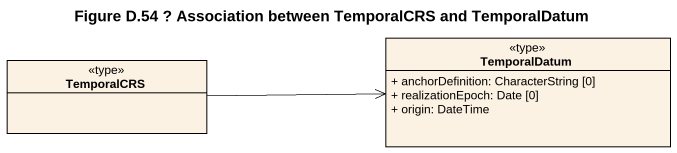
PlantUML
@startuml
title Figure D.54 ? Association between TemporalCRS and TemporalDatum
hide circle
hide empty members
skinparam classAttributeIconSize 0
class TemporalDatum <<type>> {
  + anchorDefinition: CharacterString [0]
  + realizationEpoch: Date [0]
  + origin: DateTime
}
class TemporalCRS <<type>>
TemporalCRS -right-> TemporalDatum
@enduml
